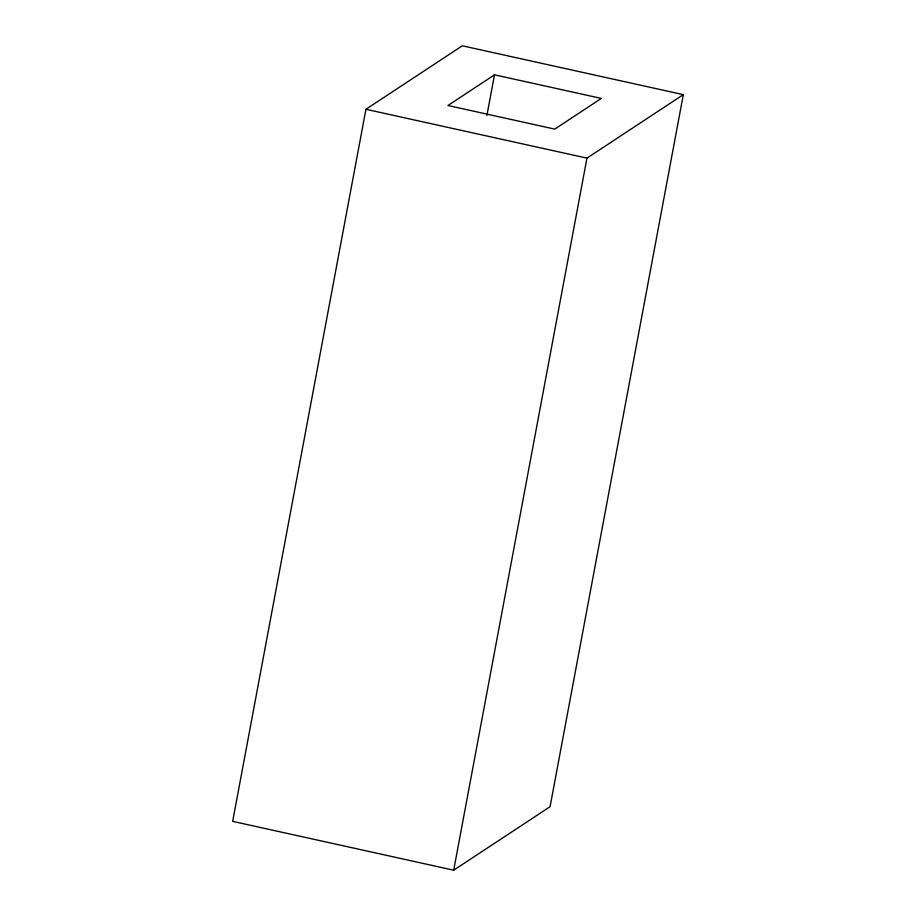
<?xml version="1.0" encoding="UTF-8"?>
<svg xmlns="http://www.w3.org/2000/svg" width="916" height="916" viewBox="0 0 916 916"><rect width="100%" height="100%" fill="white"/><g stroke="black" fill="none" stroke-linecap="round" stroke-linejoin="round"><path stroke-width="1.37" d="M365.931 109.279L232.675 821.354L453.695 870.2L550.069 806.721L683.325 94.646L462.305 45.8L365.931 109.279L586.961 158.124L683.325 94.646M486.877 115.599L494.503 74.826L601.331 98.424L554.753 129.11L447.935 105.5L494.503 74.826M453.695 870.2L586.961 158.124"/></g></svg>
